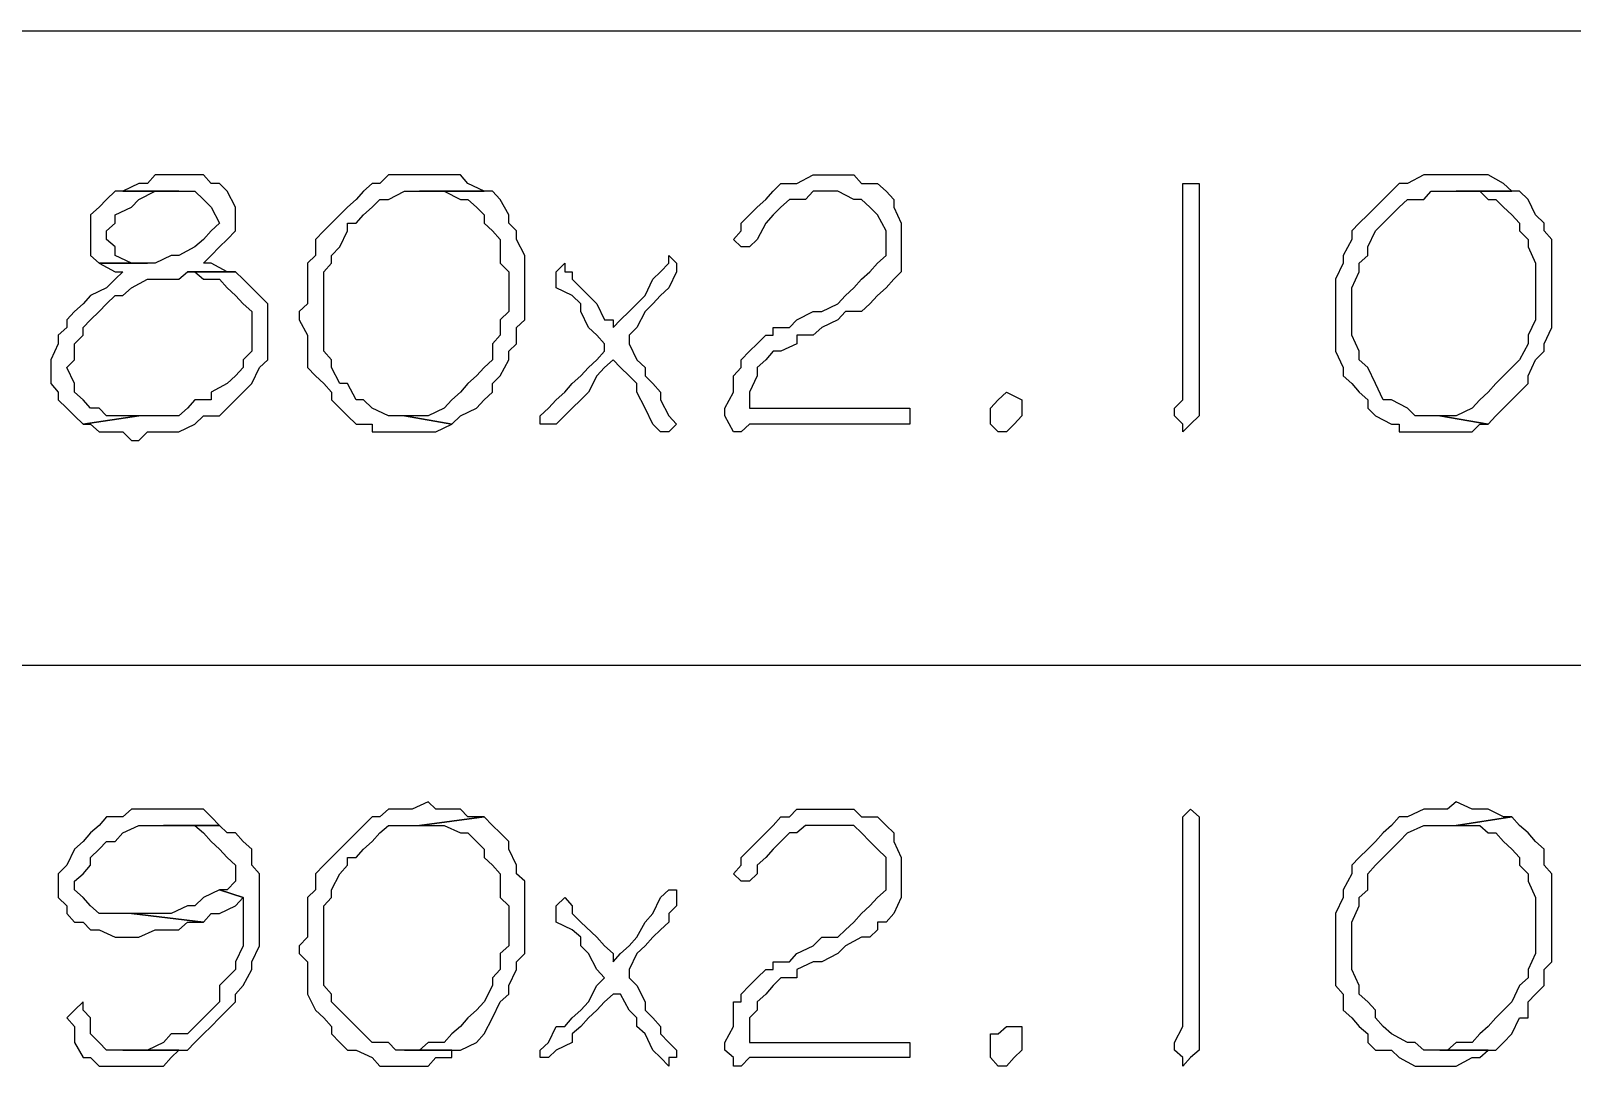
# Model space of a CAD drawing. Header units: millimetres. Extents: x -518.8 to -461.2, y 3.5 to 44.2.
# Drawn here: x -511.472 to -510.25, y 11.338 to 12.159 of the extents above; entities that cross this region are included whole.
import ezdxf

# ---------------------------------------------------------------- set-up
doc = ezdxf.new("R2010")
doc.units = ezdxf.units.MM
doc.header["$MEASUREMENT"] = 0
doc.layers.add('7', color=7, linetype='Continuous')
doc.layers.add('MYSOLIDS', color=7, linetype='Continuous')

msp = doc.modelspace()

# ---------------------------------------------------------------- linework, layer by layer
at = {"layer": '7'}
for points in [[(-513.9391, 12.1586), (-508.8339, 12.1586)], [(-513.9391, 11.6556), (-508.8339, 11.6556)]]:
    msp.add_lwpolyline(points, dxfattribs=at)
at = {"layer": 'MYSOLIDS'}
for points in [[(-511.3549, 12.0443), (-511.3609, 12.0443), (-511.3737, 12.0443), (-511.3797, 12.0375), (-511.3865, 12.0375), (-511.3993, 12.0315), (-511.3549, 12.0315), (-511.3481, 12.0315), (-511.3421, 12.0315), (-511.3354, 12.0248), (-511.3354, 12.0248), (-511.3293, 12.0188), (-511.3226, 12.006), (-511.3226, 12.006), (-511.3293, 12), (-511.3354, 11.9932), (-511.3421, 11.9872), (-511.3421, 11.9872), (-511.3549, 11.9804), (-511.3609, 11.9804), (-511.3737, 11.9744), (-511.3797, 11.9744), (-511.4181, 11.9744), (-511.4181, 11.9744), (-511.4053, 11.9676), (-511.3993, 11.9676), (-511.4053, 11.9616), (-511.4121, 11.9548), (-511.4248, 11.9488), (-511.4308, 11.9421), (-511.4376, 11.936), (-511.4436, 11.9293), (-511.4436, 11.9233), (-511.4504, 11.9172), (-511.4504, 11.9105), (-511.4564, 11.8977), (-511.4564, 11.8917), (-511.4564, 11.8789), (-511.4504, 11.8721), (-511.4504, 11.8661), (-511.4436, 11.8594), (-511.4376, 11.8533), (-511.4308, 11.8466), (-511.3865, 11.8533), (-511.3925, 11.8533), (-511.4053, 11.8533), (-511.4121, 11.8533), (-511.4181, 11.8594), (-511.4248, 11.8594), (-511.4308, 11.8661), (-511.4376, 11.8721), (-511.4376, 11.8789), (-511.4436, 11.8917), (-511.4436, 11.8917), (-511.4376, 11.8977), (-511.4376, 11.9105), (-511.4308, 11.9172), (-511.4308, 11.9233), (-511.4248, 11.9293), (-511.4181, 11.936), (-511.4121, 11.9421), (-511.4053, 11.9488), (-511.3993, 11.9488), (-511.3925, 11.9548), (-511.3797, 11.9616), (-511.3737, 11.9616), (-511.3669, 11.9616), (-511.3549, 11.9616), (-511.3481, 11.9676), (-511.3098, 11.9676), (-511.3166, 11.9676), (-511.3293, 11.9744), (-511.3354, 11.9744), (-511.3293, 11.9804), (-511.3226, 11.9872), (-511.3166, 11.9932), (-511.3166, 11.9932), (-511.3098, 12), (-511.3098, 12.0127), (-511.3098, 12.0127), (-511.3098, 12.0188), (-511.3166, 12.0315), (-511.3226, 12.0375), (-511.3293, 12.0375), (-511.3354, 12.0443), (-511.3481, 12.0443), (-511.3549, 12.0443), (-511.3549, 12.0443)], [(-511.1572, 12.0443), (-511.1699, 12.0443), (-511.176, 12.0443), (-511.1887, 12.0443), (-511.1955, 12.0375), (-511.2015, 12.0375), (-511.2083, 12.0315), (-511.2143, 12.0248), (-511.2211, 12.0188), (-511.2271, 12.0127), (-511.2339, 12.006), (-511.2399, 12), (-511.2466, 11.9932), (-511.2466, 11.9804), (-511.2466, 11.9804), (-511.2527, 11.9744), (-511.2527, 11.9616), (-511.2527, 11.9548), (-511.2527, 11.9421), (-511.2594, 11.936), (-511.2594, 11.9293), (-511.2527, 11.9172), (-511.2527, 11.9105), (-511.2527, 11.9045), (-511.2527, 11.8917), (-511.2466, 11.8849), (-511.2399, 11.8789), (-511.2339, 11.8721), (-511.2339, 11.8661), (-511.2271, 11.8594), (-511.2211, 11.8533), (-511.2143, 11.8466), (-511.2015, 11.8466), (-511.2015, 11.8406), (-511.1955, 11.8406), (-511.1827, 11.8406), (-511.176, 11.8406), (-511.1639, 11.8406), (-511.1572, 11.8406), (-511.1511, 11.8406), (-511.1384, 11.8466), (-511.1384, 11.8466), (-511.176, 11.8533), (-511.176, 11.8533), (-511.1827, 11.8533), (-511.1887, 11.8533), (-511.2015, 11.8594), (-511.2083, 11.8661), (-511.2143, 11.8661), (-511.2211, 11.8789), (-511.2271, 11.8789), (-511.2339, 11.8917), (-511.2339, 11.8977), (-511.2399, 11.9045), (-511.2399, 11.9172), (-511.2399, 11.9233), (-511.2399, 11.936), (-511.2399, 11.936), (-511.2399, 11.9488), (-511.2399, 11.9548), (-511.2399, 11.9676), (-511.2339, 11.9744), (-511.2339, 11.9804), (-511.2271, 11.9872), (-511.2211, 12), (-511.2211, 12.006), (-511.2143, 12.006), (-511.2083, 12.0127), (-511.2015, 12.0188), (-511.1955, 12.0248), (-511.1887, 12.0248), (-511.176, 12.0315), (-511.1699, 12.0315), (-511.1639, 12.0315), (-511.1128, 12.0315), (-511.1256, 12.0375), (-511.1316, 12.0443), (-511.1384, 12.0443), (-511.1511, 12.0443), (-511.1572, 12.0443), (-511.1572, 12.0443)], [(-510.9023, 11.8594), (-510.782, 11.8594), (-510.7752, 11.8594), (-510.7752, 11.8594), (-510.7752, 11.8533), (-510.7752, 11.8533), (-510.7752, 11.8466), (-510.7752, 11.8466), (-510.782, 11.8466), (-510.782, 11.8466), (-510.9023, 11.8466), (-510.909, 11.8406), (-510.909, 11.8406), (-510.9151, 11.8406), (-510.9151, 11.8406), (-510.9151, 11.8406), (-510.9151, 11.8406), (-510.9218, 11.8533), (-510.9218, 11.8533), (-510.9218, 11.8594), (-510.9151, 11.8721), (-510.9151, 11.8789), (-510.9151, 11.8849), (-510.909, 11.8917), (-510.909, 11.8977), (-510.9023, 11.9045), (-510.8963, 11.9105), (-510.8895, 11.9172), (-510.8835, 11.9172), (-510.8835, 11.9233), (-510.8707, 11.9233), (-510.8647, 11.9293), (-510.8519, 11.936), (-510.8451, 11.936), (-510.8324, 11.9421), (-510.8263, 11.9488), (-510.8196, 11.9548), (-510.8196, 11.9548), (-510.8136, 11.9616), (-510.8068, 11.9676), (-510.8008, 11.9744), (-510.794, 11.9804), (-510.794, 11.9872), (-510.794, 11.9932), (-510.794, 12), (-510.8008, 12.0127), (-510.8068, 12.0188), (-510.8068, 12.0188), (-510.8136, 12.0248), (-510.8196, 12.0248), (-510.8324, 12.0315), (-510.8391, 12.0315), (-510.8519, 12.0315), (-510.8579, 12.0248), (-510.8647, 12.0248), (-510.8707, 12.0248), (-510.8775, 12.0188), (-510.8835, 12.0127), (-510.8895, 12.006), (-510.8895, 12.006), (-510.8963, 11.9932), (-510.8963, 11.9932), (-510.9023, 11.9872), (-510.909, 11.9872), (-510.909, 11.9872), (-510.909, 11.9872), (-510.9151, 11.9932), (-510.9151, 11.9932), (-510.909, 12), (-510.909, 12.006), (-510.9023, 12.0127), (-510.8963, 12.0188), (-510.8963, 12.0188), (-510.8895, 12.0248), (-510.8835, 12.0315), (-510.8775, 12.0375), (-510.8707, 12.0375), (-510.8647, 12.0375), (-510.8519, 12.0443), (-510.8451, 12.0443), (-510.8391, 12.0443), (-510.8263, 12.0443), (-510.8196, 12.0443), (-510.8136, 12.0375), (-510.8008, 12.0375), (-510.794, 12.0315), (-510.794, 12.0315), (-510.788, 12.0248), (-510.788, 12.0188), (-510.782, 12.006), (-510.782, 12), (-510.782, 11.9932), (-510.782, 11.9804), (-510.782, 11.9744), (-510.782, 11.9676), (-510.788, 11.9616), (-510.794, 11.9548), (-510.8008, 11.9488), (-510.8008, 11.9488), (-510.8068, 11.9421), (-510.8136, 11.936), (-510.8263, 11.936), (-510.8324, 11.9293), (-510.8451, 11.9233), (-510.8519, 11.9172), (-510.8647, 11.9172), (-510.8647, 11.9105), (-510.8775, 11.9045), (-510.8835, 11.9045), (-510.8895, 11.8977), (-510.8963, 11.8917), (-510.8963, 11.8849), (-510.9023, 11.8721), (-510.9023, 11.8661), (-510.9023, 11.8594), (-510.9023, 11.8594), (-510.9023, 11.8594), (-510.9023, 11.8594)], [(-510.3421, 12.0443), (-510.3489, 12.0443), (-510.3617, 12.0443), (-510.3677, 12.0443), (-510.3805, 12.0375), (-510.3872, 12.0375), (-510.3933, 12.0315), (-510.4, 12.0248), (-510.406, 12.0188), (-510.4121, 12.0127), (-510.4188, 12.006), (-510.4248, 12), (-510.4248, 11.9932), (-510.4316, 11.9804), (-510.4316, 11.9804), (-510.4316, 11.9744), (-510.4376, 11.9616), (-510.4376, 11.9548), (-510.4376, 11.9421), (-510.4376, 11.936), (-510.4376, 11.9293), (-510.4376, 11.9172), (-510.4376, 11.9105), (-510.4376, 11.9045), (-510.4316, 11.8917), (-510.4316, 11.8849), (-510.4248, 11.8789), (-510.4188, 11.8721), (-510.4121, 11.8661), (-510.4121, 11.8594), (-510.406, 11.8533), (-510.3933, 11.8466), (-510.3872, 11.8466), (-510.3872, 11.8406), (-510.3745, 11.8406), (-510.3677, 11.8406), (-510.3549, 11.8406), (-510.3489, 11.8406), (-510.3421, 11.8406), (-510.3293, 11.8406), (-510.3233, 11.8466), (-510.3166, 11.8466), (-510.3549, 11.8533), (-510.3549, 11.8533), (-510.3677, 11.8533), (-510.3745, 11.8533), (-510.3805, 11.8594), (-510.3933, 11.8661), (-510.4, 11.8661), (-510.406, 11.8789), (-510.406, 11.8789), (-510.4121, 11.8917), (-510.4188, 11.8977), (-510.4188, 11.9045), (-510.4248, 11.9172), (-510.4248, 11.9233), (-510.4248, 11.936), (-510.4248, 11.936), (-510.4248, 11.9488), (-510.4248, 11.9548), (-510.4188, 11.9676), (-510.4188, 11.9744), (-510.4121, 11.9804), (-510.4121, 11.9872), (-510.406, 12), (-510.4, 12.006), (-510.4, 12.006), (-510.3933, 12.0127), (-510.3872, 12.0188), (-510.3805, 12.0248), (-510.3677, 12.0248), (-510.3617, 12.0315), (-510.3549, 12.0315), (-510.3421, 12.0315), (-510.2978, 12.0315), (-510.3045, 12.0375), (-510.3166, 12.0443), (-510.3233, 12.0443), (-510.3293, 12.0443), (-510.3421, 12.0443), (-510.3421, 12.0443)], [(-511.3993, 12.0315), (-511.4053, 12.0315), (-511.4121, 12.0248), (-511.4181, 12.0188), (-511.4248, 12.0127), (-511.4248, 12), (-511.4248, 11.9932), (-511.4248, 11.9932), (-511.4248, 11.9804), (-511.4181, 11.9744), (-511.3797, 11.9744), (-511.3865, 11.9744), (-511.3925, 11.9744), (-511.4053, 11.9804), (-511.4053, 11.9872), (-511.4121, 11.9932), (-511.4121, 12), (-511.4053, 12.006), (-511.4053, 12.0127), (-511.3925, 12.0188), (-511.3925, 12.0188), (-511.3865, 12.0248), (-511.3737, 12.0315), (-511.3669, 12.0315), (-511.3549, 12.0315), (-511.3993, 12.0315), (-511.3993, 12.0315)], [(-511.1128, 12.0315), (-511.1639, 12.0315), (-511.1511, 12.0315), (-511.1444, 12.0315), (-511.1316, 12.0248), (-511.1256, 12.0248), (-511.1188, 12.0188), (-511.1128, 12.0127), (-511.1128, 12.006), (-511.106, 12), (-511.1, 11.9932), (-511.1, 11.9872), (-511.1, 11.9744), (-511.0933, 11.9676), (-511.0933, 11.9548), (-511.0933, 11.9548), (-511.0933, 11.9421), (-511.0933, 11.936), (-511.1, 11.9293), (-511.1, 11.9172), (-511.1, 11.9172), (-511.106, 11.9105), (-511.106, 11.8977), (-511.1128, 11.8917), (-511.1188, 11.8849), (-511.1256, 11.8789), (-511.1316, 11.8721), (-511.1384, 11.8661), (-511.1444, 11.8594), (-511.1444, 11.8594), (-511.1572, 11.8533), (-511.1639, 11.8533), (-511.176, 11.8533), (-511.1384, 11.8466), (-511.1316, 11.8533), (-511.1188, 11.8594), (-511.1128, 11.8661), (-511.106, 11.8721), (-511.106, 11.8789), (-511.1, 11.8849), (-511.0933, 11.8977), (-511.0933, 11.9045), (-511.0872, 11.9105), (-511.0872, 11.9233), (-511.0805, 11.9293), (-511.0805, 11.936), (-511.0805, 11.9488), (-511.0805, 11.9548), (-511.0805, 11.9616), (-511.0805, 11.9744), (-511.0805, 11.9804), (-511.0872, 11.9932), (-511.0872, 12), (-511.0933, 12.006), (-511.0933, 12.0127), (-511.1, 12.0248), (-511.1, 12.0248), (-511.106, 12.0315), (-511.1128, 12.0315), (-511.1128, 12.0315)], [(-510.5654, 11.8533), (-510.5654, 11.8594), (-510.5587, 11.8661), (-510.5587, 11.8721), (-510.5587, 11.8789), (-510.5587, 11.8917), (-510.5587, 11.8977), (-510.5587, 11.9105), (-510.5587, 11.9172), (-510.5587, 11.9293), (-510.5587, 11.936), (-510.5587, 11.9488), (-510.5587, 11.9548), (-510.5587, 11.9676), (-510.5587, 11.9744), (-510.5587, 11.9804), (-510.5587, 11.9932), (-510.5587, 12), (-510.5587, 12.006), (-510.5587, 12.0188), (-510.5587, 12.0248), (-510.5587, 12.0315), (-510.5587, 12.0375), (-510.5587, 12.0375), (-510.5527, 12.0375), (-510.5527, 12.0375), (-510.5459, 12.0375), (-510.5459, 12.0375), (-510.5459, 12.0315), (-510.5459, 12.0248), (-510.5459, 12.0127), (-510.5459, 12.006), (-510.5459, 11.9932), (-510.5459, 11.9872), (-510.5459, 11.9804), (-510.5459, 11.9676), (-510.5459, 11.9616), (-510.5459, 11.9488), (-510.5459, 11.9421), (-510.5459, 11.9293), (-510.5459, 11.9233), (-510.5459, 11.9105), (-510.5459, 11.9045), (-510.5459, 11.8917), (-510.5459, 11.8849), (-510.5459, 11.8721), (-510.5459, 11.8661), (-510.5459, 11.8594), (-510.5459, 11.8533), (-510.5459, 11.8533), (-510.5527, 11.8466), (-510.5527, 11.8466), (-510.5587, 11.8406), (-510.5587, 11.8406), (-510.5587, 11.8466), (-510.5587, 11.8466), (-510.5654, 11.8533), (-510.5654, 11.8533), (-510.5654, 11.8533), (-510.5654, 11.8533), (-510.5654, 11.8533)], [(-510.2978, 12.0315), (-510.3421, 12.0315), (-510.3361, 12.0315), (-510.3233, 12.0315), (-510.3166, 12.0248), (-510.3105, 12.0248), (-510.3045, 12.0188), (-510.2978, 12.0127), (-510.2918, 12.006), (-510.2918, 12), (-510.285, 11.9932), (-510.285, 11.9872), (-510.279, 11.9744), (-510.279, 11.9676), (-510.279, 11.9548), (-510.279, 11.9548), (-510.279, 11.9421), (-510.279, 11.936), (-510.279, 11.9293), (-510.285, 11.9172), (-510.285, 11.9172), (-510.285, 11.9105), (-510.2918, 11.8977), (-510.2978, 11.8917), (-510.3045, 11.8849), (-510.3105, 11.8789), (-510.3166, 11.8721), (-510.3233, 11.8661), (-510.3293, 11.8594), (-510.3293, 11.8594), (-510.3421, 11.8533), (-510.3489, 11.8533), (-510.3549, 11.8533), (-510.3166, 11.8466), (-510.3105, 11.8533), (-510.3045, 11.8594), (-510.2978, 11.8661), (-510.2918, 11.8721), (-510.285, 11.8789), (-510.285, 11.8849), (-510.279, 11.8977), (-510.2722, 11.9045), (-510.2722, 11.9105), (-510.2662, 11.9233), (-510.2662, 11.9293), (-510.2662, 11.936), (-510.2662, 11.9488), (-510.2662, 11.9548), (-510.2662, 11.9616), (-510.2662, 11.9744), (-510.2662, 11.9804), (-510.2662, 11.9932), (-510.2722, 12), (-510.2722, 12.006), (-510.279, 12.0127), (-510.285, 12.0248), (-510.285, 12.0248), (-510.2918, 12.0315), (-510.2978, 12.0315), (-510.2978, 12.0315)], [(-511.0105, 11.8977), (-511.0173, 11.8917), (-511.0233, 11.8849), (-511.0301, 11.8721), (-511.0361, 11.8661), (-511.0429, 11.8594), (-511.0429, 11.8594), (-511.0557, 11.8466), (-511.0617, 11.8466), (-511.0617, 11.8466), (-511.0684, 11.8466), (-511.0684, 11.8466), (-511.0684, 11.8466), (-511.0684, 11.8466), (-511.0684, 11.8533), (-511.0617, 11.8594), (-511.0557, 11.8661), (-511.0489, 11.8721), (-511.0429, 11.8789), (-511.0361, 11.8849), (-511.0301, 11.8917), (-511.0233, 11.8977), (-511.0173, 11.9045), (-511.0173, 11.9105), (-511.0233, 11.9172), (-511.0301, 11.9233), (-511.0361, 11.936), (-511.0361, 11.9421), (-511.0429, 11.9488), (-511.0557, 11.9548), (-511.0557, 11.9616), (-511.0557, 11.9676), (-511.0557, 11.9676), (-511.0557, 11.9676), (-511.0489, 11.9744), (-511.0489, 11.9744), (-511.0489, 11.9676), (-511.0429, 11.9676), (-511.0429, 11.9616), (-511.0361, 11.9548), (-511.0233, 11.9421), (-511.0173, 11.9293), (-511.0105, 11.9293), (-511.0105, 11.9233), (-511.0105, 11.9233), (-511.0045, 11.9293), (-510.9978, 11.936), (-510.9918, 11.9421), (-510.985, 11.9488), (-510.979, 11.9616), (-510.973, 11.9676), (-510.9662, 11.9744), (-510.9662, 11.9804), (-510.9602, 11.9744), (-510.9602, 11.9744), (-510.9602, 11.9744), (-510.9602, 11.9744), (-510.9602, 11.9676), (-510.9662, 11.9548), (-510.9662, 11.9548), (-510.973, 11.9488), (-510.979, 11.9421), (-510.985, 11.936), (-510.9918, 11.9233), (-510.9978, 11.9172), (-510.9978, 11.9105), (-510.9918, 11.8977), (-510.985, 11.8917), (-510.985, 11.8849), (-510.979, 11.8789), (-510.973, 11.8721), (-510.973, 11.8661), (-510.9662, 11.8533), (-510.9602, 11.8466), (-510.9602, 11.8466), (-510.9662, 11.8406), (-510.9662, 11.8406), (-510.9662, 11.8406), (-510.9662, 11.8406), (-510.973, 11.8406), (-510.979, 11.8466), (-510.985, 11.8594), (-510.9918, 11.8721), (-510.9918, 11.8789), (-510.9978, 11.8849), (-511.0045, 11.8917), (-511.0105, 11.8977), (-511.0105, 11.8977), (-511.0105, 11.8977), (-511.0105, 11.8977)], [(-511.3098, 11.9676), (-511.3481, 11.9676), (-511.3421, 11.9676), (-511.3354, 11.9616), (-511.3226, 11.9616), (-511.3166, 11.9548), (-511.3098, 11.9488), (-511.3038, 11.9421), (-511.297, 11.936), (-511.297, 11.9293), (-511.297, 11.9172), (-511.297, 11.9105), (-511.297, 11.9045), (-511.3038, 11.8977), (-511.3038, 11.8917), (-511.3098, 11.8849), (-511.3166, 11.8789), (-511.3293, 11.8721), (-511.3293, 11.8661), (-511.3421, 11.8661), (-511.3481, 11.8594), (-511.3549, 11.8533), (-511.3609, 11.8533), (-511.3737, 11.8533), (-511.3797, 11.8533), (-511.3865, 11.8533), (-511.4308, 11.8466), (-511.4248, 11.8466), (-511.4181, 11.8406), (-511.4121, 11.8406), (-511.3993, 11.8406), (-511.3925, 11.8338), (-511.3865, 11.8338), (-511.3797, 11.8406), (-511.3669, 11.8406), (-511.3609, 11.8406), (-511.3549, 11.8406), (-511.3421, 11.8466), (-511.3421, 11.8466), (-511.3354, 11.8533), (-511.3226, 11.8533), (-511.3166, 11.8594), (-511.3098, 11.8661), (-511.3038, 11.8721), (-511.3038, 11.8721), (-511.297, 11.8789), (-511.291, 11.8917), (-511.2842, 11.8977), (-511.2842, 11.9045), (-511.2842, 11.9105), (-511.2842, 11.9233), (-511.2842, 11.9233), (-511.2842, 11.936), (-511.2842, 11.9421), (-511.291, 11.9488), (-511.297, 11.9548), (-511.3038, 11.9616), (-511.3098, 11.9676), (-511.3098, 11.9676)], [(-510.7053, 11.8406), (-510.7113, 11.8466), (-510.7113, 11.8466), (-510.7113, 11.8533), (-510.7113, 11.8533), (-510.7113, 11.8594), (-510.7053, 11.8661), (-510.6985, 11.8721), (-510.6985, 11.8721), (-510.6865, 11.8661), (-510.6865, 11.8661), (-510.6865, 11.8594), (-510.6865, 11.8594), (-510.6865, 11.8533), (-510.6925, 11.8466), (-510.6985, 11.8406), (-510.7053, 11.8406), (-510.7053, 11.8406), (-510.7053, 11.8406), (-510.7053, 11.8406)], [(-511.3609, 11.5413), (-511.3669, 11.5413), (-511.3737, 11.5413), (-511.3865, 11.5413), (-511.3925, 11.5413), (-511.3993, 11.5353), (-511.4121, 11.5353), (-511.4181, 11.5285), (-511.4248, 11.5225), (-511.4308, 11.5157), (-511.4308, 11.5157), (-511.4376, 11.5097), (-511.4436, 11.4969), (-511.4436, 11.4969), (-511.4504, 11.4902), (-511.4504, 11.4774), (-511.4504, 11.4714), (-511.4436, 11.4646), (-511.4436, 11.4586), (-511.4376, 11.4518), (-511.4308, 11.4518), (-511.4248, 11.4458), (-511.4181, 11.4458), (-511.4053, 11.4398), (-511.3993, 11.4398), (-511.3925, 11.4398), (-511.3865, 11.4398), (-511.3737, 11.4458), (-511.3669, 11.4458), (-511.3549, 11.4458), (-511.3481, 11.4518), (-511.3481, 11.4518), (-511.3354, 11.4518), (-511.3925, 11.4586), (-511.3993, 11.4586), (-511.4053, 11.4586), (-511.4181, 11.4586), (-511.4248, 11.4646), (-511.4248, 11.4646), (-511.4308, 11.4714), (-511.4376, 11.4774), (-511.4376, 11.4842), (-511.4308, 11.4902), (-511.4248, 11.4969), (-511.4248, 11.503), (-511.4181, 11.5097), (-511.4121, 11.5157), (-511.4053, 11.5157), (-511.3993, 11.5225), (-511.3865, 11.5285), (-511.3865, 11.5285), (-511.3737, 11.5285), (-511.3669, 11.5285), (-511.3226, 11.5285), (-511.3293, 11.5353), (-511.3354, 11.5413), (-511.3421, 11.5413), (-511.3549, 11.5413), (-511.3609, 11.5413), (-511.3609, 11.5413)], [(-511.1572, 11.5473), (-511.1699, 11.5413), (-511.176, 11.5413), (-511.1887, 11.5413), (-511.1955, 11.5353), (-511.2015, 11.5353), (-511.2083, 11.5285), (-511.2143, 11.5225), (-511.2211, 11.5157), (-511.2271, 11.5097), (-511.2339, 11.503), (-511.2399, 11.4969), (-511.2466, 11.4902), (-511.2466, 11.4774), (-511.2466, 11.4774), (-511.2527, 11.4714), (-511.2527, 11.4586), (-511.2527, 11.4518), (-511.2527, 11.4398), (-511.2594, 11.433), (-511.2594, 11.427), (-511.2527, 11.4203), (-511.2527, 11.4075), (-511.2527, 11.4015), (-511.2527, 11.3947), (-511.2466, 11.3819), (-511.2399, 11.3759), (-511.2339, 11.3691), (-511.2339, 11.3631), (-511.2271, 11.3563), (-511.2211, 11.3503), (-511.2143, 11.3503), (-511.2015, 11.3443), (-511.2015, 11.3443), (-511.1955, 11.3375), (-511.1827, 11.3375), (-511.176, 11.3375), (-511.1639, 11.3375), (-511.1572, 11.3375), (-511.1511, 11.3443), (-511.1384, 11.3443), (-511.1384, 11.3503), (-511.176, 11.3503), (-511.176, 11.3503), (-511.1827, 11.3503), (-511.1887, 11.3563), (-511.2015, 11.3563), (-511.2083, 11.3631), (-511.2143, 11.3691), (-511.2211, 11.3759), (-511.2271, 11.3819), (-511.2339, 11.3887), (-511.2339, 11.3947), (-511.2399, 11.4015), (-511.2399, 11.4142), (-511.2399, 11.4203), (-511.2399, 11.433), (-511.2399, 11.433), (-511.2399, 11.4458), (-511.2399, 11.4518), (-511.2399, 11.4646), (-511.2339, 11.4714), (-511.2339, 11.4774), (-511.2271, 11.4902), (-511.2211, 11.4969), (-511.2211, 11.503), (-511.2143, 11.503), (-511.2083, 11.5097), (-511.2015, 11.5157), (-511.1955, 11.5225), (-511.1887, 11.5285), (-511.176, 11.5285), (-511.1699, 11.5285), (-511.1639, 11.5285), (-511.1128, 11.5353), (-511.1256, 11.5353), (-511.1316, 11.5413), (-511.1384, 11.5413), (-511.1511, 11.5413), (-511.1572, 11.5473), (-511.1572, 11.5473)], [(-510.9023, 11.3563), (-510.782, 11.3563), (-510.7752, 11.3563), (-510.7752, 11.3563), (-510.7752, 11.3503), (-510.7752, 11.3503), (-510.7752, 11.3443), (-510.7752, 11.3443), (-510.782, 11.3443), (-510.782, 11.3443), (-510.9023, 11.3443), (-510.909, 11.3375), (-510.909, 11.3375), (-510.9151, 11.3375), (-510.9151, 11.3375), (-510.9151, 11.3443), (-510.9151, 11.3443), (-510.9218, 11.3503), (-510.9218, 11.3503), (-510.9218, 11.3563), (-510.9151, 11.3691), (-510.9151, 11.3759), (-510.9151, 11.3887), (-510.909, 11.3887), (-510.909, 11.3947), (-510.9023, 11.4015), (-510.8963, 11.4075), (-510.8895, 11.4142), (-510.8835, 11.4142), (-510.8835, 11.4203), (-510.8707, 11.4203), (-510.8647, 11.427), (-510.8519, 11.433), (-510.8451, 11.4398), (-510.8324, 11.4398), (-510.8263, 11.4458), (-510.8196, 11.4518), (-510.8196, 11.4518), (-510.8136, 11.4586), (-510.8068, 11.4646), (-510.8008, 11.4714), (-510.794, 11.4774), (-510.794, 11.4902), (-510.794, 11.4902), (-510.794, 11.503), (-510.8008, 11.5097), (-510.8068, 11.5157), (-510.8068, 11.5157), (-510.8136, 11.5225), (-510.8196, 11.5285), (-510.8324, 11.5285), (-510.8391, 11.5285), (-510.8519, 11.5285), (-510.8579, 11.5285), (-510.8647, 11.5225), (-510.8707, 11.5225), (-510.8775, 11.5157), (-510.8835, 11.5097), (-510.8895, 11.503), (-510.8895, 11.503), (-510.8963, 11.4969), (-510.8963, 11.4902), (-510.9023, 11.4842), (-510.909, 11.4842), (-510.909, 11.4842), (-510.909, 11.4842), (-510.9151, 11.4902), (-510.9151, 11.4902), (-510.909, 11.4969), (-510.909, 11.503), (-510.9023, 11.5097), (-510.8963, 11.5157), (-510.8963, 11.5157), (-510.8895, 11.5225), (-510.8835, 11.5285), (-510.8775, 11.5353), (-510.8707, 11.5353), (-510.8647, 11.5413), (-510.8519, 11.5413), (-510.8451, 11.5413), (-510.8391, 11.5413), (-510.8263, 11.5413), (-510.8196, 11.5413), (-510.8136, 11.5353), (-510.8008, 11.5353), (-510.794, 11.5285), (-510.794, 11.5285), (-510.788, 11.5225), (-510.788, 11.5157), (-510.782, 11.503), (-510.782, 11.4969), (-510.782, 11.4902), (-510.782, 11.4842), (-510.782, 11.4714), (-510.782, 11.4714), (-510.788, 11.4586), (-510.794, 11.4518), (-510.8008, 11.4518), (-510.8008, 11.4458), (-510.8068, 11.4398), (-510.8136, 11.4398), (-510.8263, 11.433), (-510.8324, 11.427), (-510.8451, 11.4203), (-510.8519, 11.4203), (-510.8647, 11.4142), (-510.8647, 11.4075), (-510.8775, 11.4075), (-510.8835, 11.4015), (-510.8895, 11.3947), (-510.8963, 11.3887), (-510.8963, 11.3819), (-510.9023, 11.3759), (-510.9023, 11.3631), (-510.9023, 11.3563), (-510.9023, 11.3563), (-510.9023, 11.3563), (-510.9023, 11.3563)], [(-510.5654, 11.3503), (-510.5654, 11.3563), (-510.5587, 11.3691), (-510.5587, 11.3691), (-510.5587, 11.3759), (-510.5587, 11.3887), (-510.5587, 11.4015), (-510.5587, 11.4075), (-510.5587, 11.4203), (-510.5587, 11.427), (-510.5587, 11.433), (-510.5587, 11.4458), (-510.5587, 11.4518), (-510.5587, 11.4646), (-510.5587, 11.4714), (-510.5587, 11.4842), (-510.5587, 11.4902), (-510.5587, 11.4969), (-510.5587, 11.5097), (-510.5587, 11.5157), (-510.5587, 11.5285), (-510.5587, 11.5285), (-510.5587, 11.5353), (-510.5587, 11.5353), (-510.5527, 11.5413), (-510.5527, 11.5413), (-510.5459, 11.5353), (-510.5459, 11.5353), (-510.5459, 11.5285), (-510.5459, 11.5225), (-510.5459, 11.5157), (-510.5459, 11.503), (-510.5459, 11.4969), (-510.5459, 11.4842), (-510.5459, 11.4774), (-510.5459, 11.4646), (-510.5459, 11.4586), (-510.5459, 11.4458), (-510.5459, 11.4398), (-510.5459, 11.427), (-510.5459, 11.4203), (-510.5459, 11.4075), (-510.5459, 11.4015), (-510.5459, 11.3887), (-510.5459, 11.3819), (-510.5459, 11.3691), (-510.5459, 11.3631), (-510.5459, 11.3563), (-510.5459, 11.3503), (-510.5459, 11.3503), (-510.5527, 11.3443), (-510.5527, 11.3443), (-510.5587, 11.3375), (-510.5587, 11.3375), (-510.5587, 11.3443), (-510.5587, 11.3443), (-510.5654, 11.3503), (-510.5654, 11.3503), (-510.5654, 11.3503), (-510.5654, 11.3503), (-510.5654, 11.3503)], [(-510.3421, 11.5473), (-510.3489, 11.5413), (-510.3617, 11.5413), (-510.3677, 11.5413), (-510.3805, 11.5353), (-510.3872, 11.5353), (-510.3933, 11.5285), (-510.4, 11.5225), (-510.406, 11.5157), (-510.4121, 11.5097), (-510.4188, 11.503), (-510.4248, 11.4969), (-510.4248, 11.4902), (-510.4316, 11.4774), (-510.4316, 11.4774), (-510.4316, 11.4714), (-510.4376, 11.4586), (-510.4376, 11.4518), (-510.4376, 11.4398), (-510.4376, 11.433), (-510.4376, 11.427), (-510.4376, 11.4203), (-510.4376, 11.4075), (-510.4376, 11.4015), (-510.4316, 11.3947), (-510.4316, 11.3819), (-510.4248, 11.3759), (-510.4188, 11.3691), (-510.4121, 11.3631), (-510.4121, 11.3563), (-510.406, 11.3503), (-510.3933, 11.3503), (-510.3872, 11.3443), (-510.3872, 11.3443), (-510.3745, 11.3375), (-510.3677, 11.3375), (-510.3549, 11.3375), (-510.3489, 11.3375), (-510.3421, 11.3375), (-510.3293, 11.3443), (-510.3233, 11.3443), (-510.3166, 11.3503), (-510.3549, 11.3503), (-510.3549, 11.3503), (-510.3677, 11.3503), (-510.3745, 11.3563), (-510.3805, 11.3563), (-510.3933, 11.3631), (-510.4, 11.3691), (-510.406, 11.3759), (-510.406, 11.3819), (-510.4121, 11.3887), (-510.4188, 11.3947), (-510.4188, 11.4015), (-510.4248, 11.4142), (-510.4248, 11.4203), (-510.4248, 11.433), (-510.4248, 11.433), (-510.4248, 11.4458), (-510.4248, 11.4518), (-510.4188, 11.4646), (-510.4188, 11.4714), (-510.4121, 11.4774), (-510.4121, 11.4902), (-510.406, 11.4969), (-510.4, 11.503), (-510.4, 11.503), (-510.3933, 11.5097), (-510.3872, 11.5157), (-510.3805, 11.5225), (-510.3677, 11.5285), (-510.3617, 11.5285), (-510.3549, 11.5285), (-510.3421, 11.5285), (-510.2978, 11.5353), (-510.3045, 11.5353), (-510.3166, 11.5413), (-510.3233, 11.5413), (-510.3293, 11.5413), (-510.3421, 11.5473), (-510.3421, 11.5473)], [(-511.3226, 11.5285), (-511.3669, 11.5285), (-511.3609, 11.5285), (-511.3549, 11.5285), (-511.3421, 11.5285), (-511.3354, 11.5225), (-511.3293, 11.5157), (-511.3293, 11.5157), (-511.3226, 11.5097), (-511.3166, 11.503), (-511.3098, 11.4969), (-511.3098, 11.4842), (-511.3098, 11.4842), (-511.3166, 11.4774), (-511.3226, 11.4774), (-511.3038, 11.4714), (-511.3038, 11.4646), (-511.3038, 11.4518), (-511.3038, 11.4518), (-511.3038, 11.4398), (-511.3038, 11.433), (-511.3098, 11.4203), (-511.3098, 11.4142), (-511.3166, 11.4075), (-511.3226, 11.4015), (-511.3226, 11.3887), (-511.3293, 11.3819), (-511.3354, 11.3759), (-511.3421, 11.3691), (-511.3481, 11.3631), (-511.3609, 11.3631), (-511.3669, 11.3563), (-511.3669, 11.3563), (-511.3797, 11.3503), (-511.3865, 11.3503), (-511.3993, 11.3503), (-511.3549, 11.3503), (-511.3481, 11.3503), (-511.3421, 11.3563), (-511.3354, 11.3631), (-511.3293, 11.3691), (-511.3226, 11.3759), (-511.3166, 11.3819), (-511.3098, 11.3887), (-511.3098, 11.3947), (-511.3038, 11.4015), (-511.297, 11.4142), (-511.297, 11.4203), (-511.297, 11.4203), (-511.291, 11.433), (-511.291, 11.4398), (-511.291, 11.4458), (-511.291, 11.4586), (-511.291, 11.4586), (-511.291, 11.4714), (-511.291, 11.4842), (-511.291, 11.4902), (-511.297, 11.4969), (-511.297, 11.5097), (-511.3038, 11.5157), (-511.3098, 11.5225), (-511.3166, 11.5225), (-511.3226, 11.5285), (-511.3226, 11.5285)], [(-511.1128, 11.5353), (-511.1639, 11.5285), (-511.1511, 11.5285), (-511.1444, 11.5285), (-511.1316, 11.5225), (-511.1256, 11.5225), (-511.1188, 11.5157), (-511.1128, 11.5097), (-511.1128, 11.503), (-511.106, 11.4969), (-511.1, 11.4902), (-511.1, 11.4842), (-511.1, 11.4714), (-511.0933, 11.4646), (-511.0933, 11.4518), (-511.0933, 11.4518), (-511.0933, 11.4458), (-511.0933, 11.433), (-511.1, 11.427), (-511.1, 11.4142), (-511.1, 11.4142), (-511.106, 11.4075), (-511.106, 11.4015), (-511.1128, 11.3887), (-511.1188, 11.3819), (-511.1256, 11.3759), (-511.1316, 11.3691), (-511.1384, 11.3631), (-511.1444, 11.3563), (-511.1444, 11.3563), (-511.1572, 11.3563), (-511.1639, 11.3503), (-511.176, 11.3503), (-511.1384, 11.3503), (-511.1316, 11.3503), (-511.1188, 11.3563), (-511.1128, 11.3631), (-511.106, 11.3759), (-511.106, 11.3759), (-511.1, 11.3887), (-511.0933, 11.3947), (-511.0933, 11.4015), (-511.0872, 11.4142), (-511.0872, 11.4203), (-511.0805, 11.427), (-511.0805, 11.4398), (-511.0805, 11.4458), (-511.0805, 11.4586), (-511.0805, 11.4646), (-511.0805, 11.4714), (-511.0805, 11.4842), (-511.0872, 11.4902), (-511.0872, 11.4969), (-511.0933, 11.5097), (-511.0933, 11.5157), (-511.1, 11.5225), (-511.1, 11.5225), (-511.106, 11.5285), (-511.1128, 11.5353), (-511.1128, 11.5353)], [(-510.2978, 11.5353), (-510.3421, 11.5285), (-510.3361, 11.5285), (-510.3233, 11.5285), (-510.3166, 11.5225), (-510.3105, 11.5225), (-510.3045, 11.5157), (-510.2978, 11.5097), (-510.2918, 11.503), (-510.2918, 11.4969), (-510.285, 11.4902), (-510.285, 11.4842), (-510.279, 11.4714), (-510.279, 11.4646), (-510.279, 11.4518), (-510.279, 11.4518), (-510.279, 11.4458), (-510.279, 11.433), (-510.279, 11.427), (-510.285, 11.4142), (-510.285, 11.4142), (-510.285, 11.4075), (-510.2918, 11.4015), (-510.2978, 11.3887), (-510.3045, 11.3819), (-510.3105, 11.3759), (-510.3166, 11.3691), (-510.3233, 11.3631), (-510.3293, 11.3563), (-510.3293, 11.3563), (-510.3421, 11.3563), (-510.3489, 11.3503), (-510.3549, 11.3503), (-510.3166, 11.3503), (-510.3105, 11.3503), (-510.3045, 11.3563), (-510.2978, 11.3631), (-510.2918, 11.3759), (-510.285, 11.3759), (-510.285, 11.3887), (-510.279, 11.3947), (-510.2722, 11.4015), (-510.2722, 11.4142), (-510.2662, 11.4203), (-510.2662, 11.427), (-510.2662, 11.4398), (-510.2662, 11.4458), (-510.2662, 11.4586), (-510.2662, 11.4646), (-510.2662, 11.4714), (-510.2662, 11.4842), (-510.2662, 11.4902), (-510.2722, 11.4969), (-510.2722, 11.5097), (-510.279, 11.5157), (-510.285, 11.5225), (-510.285, 11.5225), (-510.2918, 11.5285), (-510.2978, 11.5353), (-510.2978, 11.5353)], [(-511.3226, 11.4774), (-511.3354, 11.4714), (-511.3421, 11.4646), (-511.3481, 11.4646), (-511.3609, 11.4586), (-511.3669, 11.4586), (-511.3797, 11.4586), (-511.3865, 11.4586), (-511.3925, 11.4586), (-511.3354, 11.4518), (-511.3293, 11.4586), (-511.3226, 11.4586), (-511.3098, 11.4646), (-511.3038, 11.4714), (-511.3226, 11.4774), (-511.3226, 11.4774)], [(-511.0105, 11.3947), (-511.0173, 11.3887), (-511.0233, 11.3819), (-511.0301, 11.3759), (-511.0361, 11.3691), (-511.0429, 11.3631), (-511.0429, 11.3563), (-511.0557, 11.3503), (-511.0617, 11.3443), (-511.0617, 11.3443), (-511.0684, 11.3443), (-511.0684, 11.3443), (-511.0684, 11.3443), (-511.0684, 11.3443), (-511.0684, 11.3503), (-511.0617, 11.3563), (-511.0557, 11.3691), (-511.0489, 11.3691), (-511.0429, 11.3759), (-511.0361, 11.3819), (-511.0301, 11.3887), (-511.0233, 11.4015), (-511.0173, 11.4075), (-511.0173, 11.4075), (-511.0233, 11.4142), (-511.0301, 11.427), (-511.0361, 11.433), (-511.0361, 11.4398), (-511.0429, 11.4458), (-511.0557, 11.4518), (-511.0557, 11.4646), (-511.0557, 11.4646), (-511.0557, 11.4646), (-511.0557, 11.4646), (-511.0489, 11.4714), (-511.0489, 11.4714), (-511.0489, 11.4714), (-511.0429, 11.4646), (-511.0429, 11.4586), (-511.0361, 11.4518), (-511.0233, 11.4398), (-511.0173, 11.433), (-511.0105, 11.427), (-511.0105, 11.4203), (-511.0105, 11.4203), (-511.0045, 11.427), (-510.9978, 11.433), (-510.9918, 11.4398), (-510.985, 11.4518), (-510.979, 11.4586), (-510.973, 11.4714), (-510.9662, 11.4774), (-510.9662, 11.4774), (-510.9602, 11.4774), (-510.9602, 11.4774), (-510.9602, 11.4714), (-510.9602, 11.4714), (-510.9602, 11.4646), (-510.9662, 11.4586), (-510.9662, 11.4518), (-510.973, 11.4458), (-510.979, 11.4398), (-510.985, 11.433), (-510.9918, 11.427), (-510.9978, 11.4142), (-510.9978, 11.4075), (-510.9918, 11.4015), (-510.985, 11.3887), (-510.985, 11.3819), (-510.979, 11.3759), (-510.973, 11.3691), (-510.973, 11.3631), (-510.9662, 11.3563), (-510.9602, 11.3503), (-510.9602, 11.3443), (-510.9662, 11.3443), (-510.9662, 11.3443), (-510.9662, 11.3375), (-510.9662, 11.3375), (-510.973, 11.3443), (-510.979, 11.3503), (-510.985, 11.3631), (-510.9918, 11.3691), (-510.9918, 11.3759), (-510.9978, 11.3819), (-511.0045, 11.3947), (-511.0105, 11.3947), (-511.0105, 11.3947), (-511.0105, 11.3947), (-511.0105, 11.3947)], [(-511.4308, 11.3887), (-511.4376, 11.3819), (-511.4436, 11.3759), (-511.4376, 11.3691), (-511.4376, 11.3631), (-511.4376, 11.3563), (-511.4308, 11.3443), (-511.4248, 11.3443), (-511.4181, 11.3375), (-511.4053, 11.3375), (-511.3993, 11.3375), (-511.3993, 11.3375), (-511.3865, 11.3375), (-511.3797, 11.3375), (-511.3669, 11.3375), (-511.3609, 11.3443), (-511.3549, 11.3503), (-511.3993, 11.3503), (-511.3993, 11.3503), (-511.4121, 11.3503), (-511.4181, 11.3563), (-511.4181, 11.3563), (-511.4248, 11.3631), (-511.4248, 11.3691), (-511.4248, 11.3759), (-511.4308, 11.3819), (-511.4308, 11.3887), (-511.4308, 11.3887)], [(-510.7053, 11.3375), (-510.7113, 11.3443), (-510.7113, 11.3443), (-510.7113, 11.3503), (-510.7113, 11.3503), (-510.7113, 11.3631), (-510.7053, 11.3631), (-510.6985, 11.3691), (-510.6985, 11.3691), (-510.6865, 11.3691), (-510.6865, 11.3691), (-510.6865, 11.3563), (-510.6865, 11.3563), (-510.6865, 11.3503), (-510.6925, 11.3443), (-510.6985, 11.3375), (-510.7053, 11.3375), (-510.7053, 11.3375), (-510.7053, 11.3375), (-510.7053, 11.3375)]]:
    msp.add_lwpolyline(points, dxfattribs=at)

doc.saveas('drawing.dxf')
